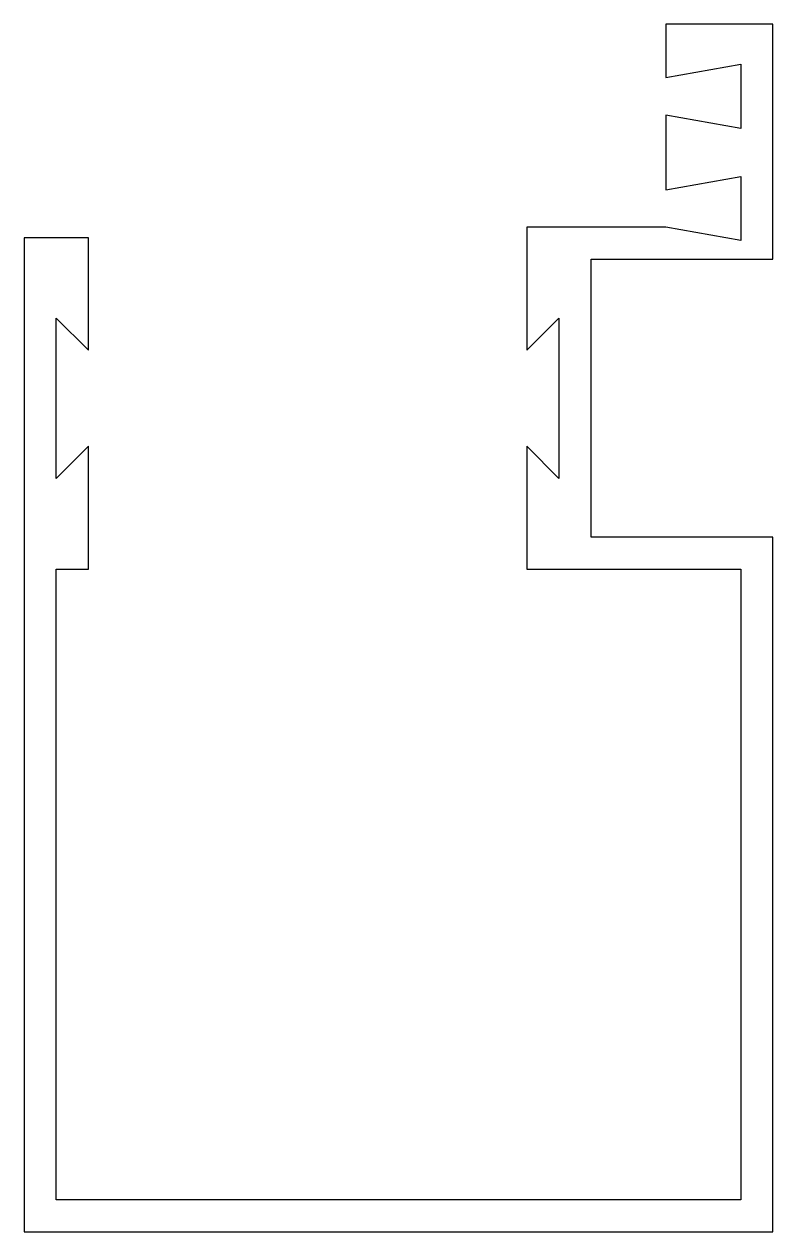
# Model space of a CAD drawing. Extents: x 388 to 423, y 191.2 to 247.7.
import ezdxf

# ---------------------------------------------------------------- set-up
doc = ezdxf.new("R2010")
doc.units = 0
doc.header["$LTSCALE"] = 15
doc.layers.get('0').update_dxf_attribs({"linetype": 'CONTINUOUS'})

msp = doc.modelspace()

# ---------------------------------------------------------------- linework, layer by layer
at = {"color": 0, "ltscale": 0.05}
msp.add_lwpolyline([(411.528, 232.478), (413.028, 233.978), (413.028, 226.478), (411.528, 227.978), (411.528, 222.228), (421.528, 222.228), (421.528, 192.728), (389.528, 192.728), (389.528, 222.228), (391.028, 222.228), (391.028, 227.978), (389.528, 226.478), (389.528, 233.978), (391.028, 232.478), (391.028, 237.728), (388.028, 237.728), (388.028, 191.228), (423.028, 191.228), (423.028, 223.728), (414.528, 223.728), (414.528, 236.728), (423.028, 236.728), (423.028, 247.728), (418.028, 247.728), (418.028, 245.228), (421.528, 245.853), (421.528, 242.853), (418.028, 243.478), (418.028, 239.978), (421.528, 240.603), (421.528, 237.603), (418.028, 238.228), (411.528, 238.228)], close=True, dxfattribs=at)

doc.saveas('drawing.dxf')
